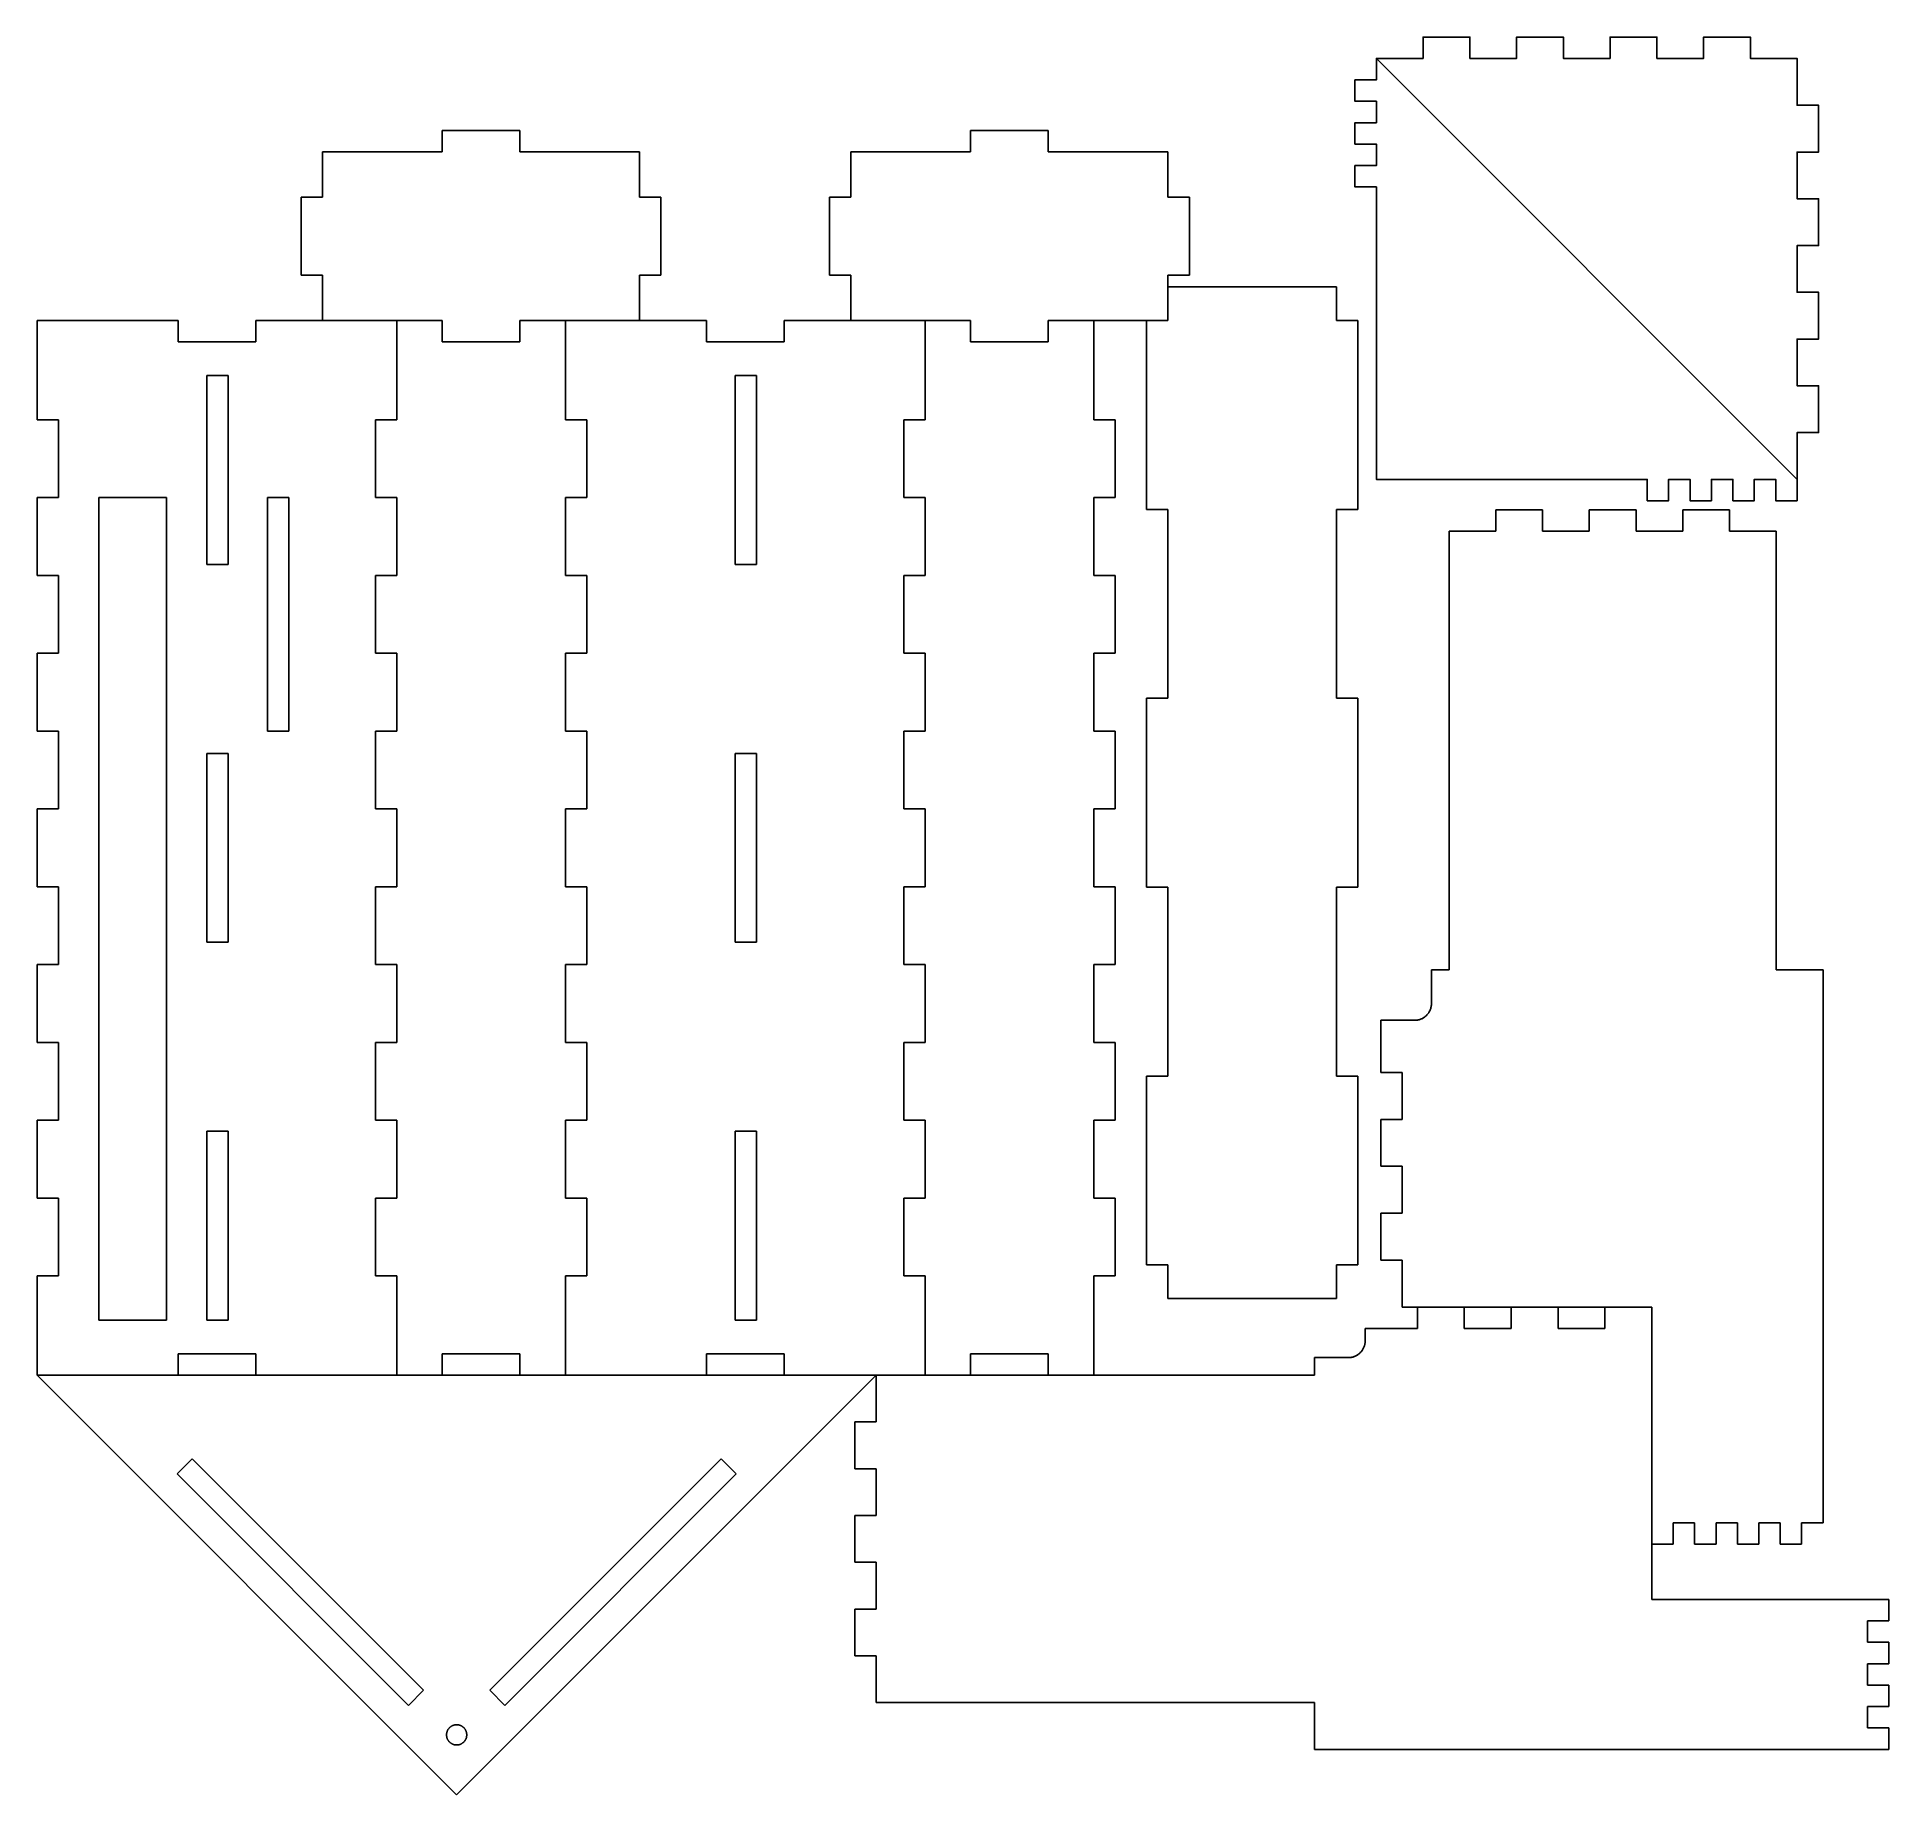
# Model space of a CAD drawing. Header units: millimetres. Extents: x 594 to 869, y 172 to 433.
import ezdxf

# ---------------------------------------------------------------- set-up
doc = ezdxf.new("R2010")
doc.units = ezdxf.units.MM
doc.layers.add('Default', color=18, linetype='Continuous', true_color=0x000000)
doc.layers.add('Make2D$Visible$Curves$Layer 04', color=96, linetype='Continuous', true_color=0x007f00)

msp = doc.modelspace()

# ---------------------------------------------------------------- linework, layer by layer
at = {"layer": 'Default'}
msp.add_lwpolyline([(633.37, 397.69), (633.37, 409.23)], dxfattribs=at)
at = {"layer": 'Make2D$Visible$Curves$Layer 04'}
for points in [[(792.81, 429.81), (792.81, 426.63), (789.63, 426.63), (789.63, 423.46), (792.81, 423.46), (792.81, 420.28), (789.63, 420.28), (789.63, 417.11), (792.81, 417.11), (792.81, 413.93), (789.63, 413.93), (789.63, 410.76), (792.81, 410.76), (792.81, 367.41), (832.97, 367.41), (832.97, 364.24), (836.15, 364.24), (836.15, 367.41), (839.32, 367.41), (839.32, 364.24), (842.5, 364.24), (842.5, 367.41), (845.67, 367.41), (845.67, 364.24), (848.85, 364.24), (848.85, 367.41), (852.02, 367.41), (852.02, 364.24), (855.2, 364.24), (855.2, 367.41), (855.2, 374.34), (858.37, 374.34), (858.37, 381.28), (855.2, 381.28), (855.2, 388.21), (858.37, 388.21), (858.37, 395.14), (855.2, 395.14), (855.2, 402.08), (858.37, 402.08), (858.37, 409.01), (855.2, 409.01), (855.2, 415.94), (858.37, 415.94), (858.37, 422.87), (855.2, 422.87), (855.2, 429.81), (848.27, 429.81), (848.27, 432.98), (841.33, 432.98), (841.33, 429.81), (834.4, 429.81), (834.4, 432.98), (827.47, 432.98), (827.47, 429.81), (820.54, 429.81), (820.54, 432.98), (813.6, 432.98), (813.6, 429.81), (806.67, 429.81), (806.67, 432.98), (799.74, 432.98), (799.74, 429.81), (792.81, 429.81), (855.2, 367.41)], [(654.27, 419.14), (654.27, 415.96)], [(665.81, 419.14), (654.27, 419.14)], [(665.81, 415.96), (665.81, 419.14)], [(732.62, 419.14), (744.16, 419.14)], [(732.62, 415.96), (732.62, 419.14)], [(744.16, 419.14), (744.16, 415.96)], [(636.54, 415.96), (636.54, 409.23)], [(654.27, 415.96), (636.54, 415.96)], [(683.54, 415.96), (665.81, 415.96)], [(683.54, 409.23), (683.54, 415.96)], [(714.89, 415.96), (732.62, 415.96)], [(714.89, 409.23), (714.89, 415.96)], [(744.16, 415.96), (761.89, 415.96)], [(761.89, 415.96), (761.89, 409.23)], [(636.54, 409.23), (633.37, 409.23)], [(686.72, 409.23), (683.54, 409.23)], [(686.72, 397.69), (686.72, 409.23)], [(711.72, 409.23), (714.89, 409.23)], [(711.72, 397.69), (711.72, 409.23)], [(761.89, 409.23), (765.07, 409.23)], [(765.07, 409.23), (765.07, 397.69)], [(633.37, 397.69), (636.54, 397.69)], [(636.54, 397.69), (636.54, 390.96)], [(683.54, 397.69), (686.72, 397.69)], [(683.54, 390.96), (683.54, 397.69)], [(714.89, 397.69), (711.72, 397.69)], [(714.89, 390.96), (714.89, 397.69)], [(761.89, 397.69), (761.89, 390.96)], [(765.07, 397.69), (761.89, 397.69)], [(761.89, 395.96), (786.89, 395.96)], [(786.89, 395.96), (786.89, 390.96)], [(594.19, 376.25), (594.19, 390.96)], [(615.1, 390.96), (594.19, 390.96)], [(615.1, 390.96), (615.1, 387.79)], [(626.64, 387.79), (626.64, 390.96)], [(654.27, 390.96), (626.64, 390.96)], [(647.54, 387.79), (647.54, 390.96)], [(647.54, 390.96), (647.54, 376.25)], [(654.27, 390.96), (654.27, 387.79)], [(665.81, 387.79), (665.81, 390.96)], [(693.45, 390.96), (665.81, 390.96)], [(672.54, 390.96), (672.54, 376.25)], [(693.45, 387.79), (693.45, 390.96)], [(732.62, 390.96), (704.99, 390.96)], [(704.99, 390.96), (704.99, 387.79)], [(725.89, 376.25), (725.89, 390.96)], [(732.62, 387.79), (732.62, 390.96)], [(761.89, 390.96), (744.16, 390.96)], [(744.16, 390.96), (744.16, 387.79)], [(750.89, 390.96), (750.89, 376.25)], [(758.72, 390.96), (761.89, 390.96)], [(758.72, 362.96), (758.72, 390.96)], [(786.89, 390.96), (790.07, 390.96)], [(790.07, 390.96), (790.07, 362.96)], [(615.1, 387.79), (626.64, 387.79)], [(647.54, 376.25), (647.54, 387.79)], [(654.27, 387.79), (665.81, 387.79)], [(704.99, 387.79), (693.45, 387.79)], [(744.16, 387.79), (732.62, 387.79)], [(619.37, 354.79), (619.37, 382.79)], [(619.37, 382.79), (622.54, 382.79)], [(622.54, 382.79), (622.54, 354.79)], [(697.72, 382.79), (697.72, 354.79)], [(700.89, 382.79), (697.72, 382.79)], [(700.89, 354.79), (700.89, 382.79)], [(597.37, 376.25), (594.19, 376.25)], [(597.37, 364.71), (597.37, 376.25)], [(644.37, 376.25), (647.54, 376.25)], [(644.37, 364.71), (644.37, 376.25)], [(672.54, 376.25), (675.72, 376.25)], [(675.72, 376.25), (675.72, 364.71)], [(722.72, 376.25), (725.89, 376.25)], [(722.72, 364.71), (722.72, 376.25)], [(750.89, 376.25), (754.07, 376.25)], [(754.07, 376.25), (754.07, 364.71)], [(594.19, 364.71), (597.37, 364.71)], [(594.19, 353.17), (594.19, 364.71)], [(603.37, 242.79), (603.37, 364.71)], [(603.37, 364.71), (613.37, 364.71)], [(613.37, 364.71), (613.37, 242.79)], [(628.37, 364.71), (628.37, 330.1)], [(631.54, 364.71), (628.37, 364.71)], [(631.54, 330.1), (631.54, 364.71)], [(647.54, 364.71), (644.37, 364.71)], [(647.54, 353.17), (647.54, 364.71)], [(672.54, 364.71), (672.54, 353.17)], [(675.72, 364.71), (672.54, 364.71)], [(725.89, 364.71), (722.72, 364.71)], [(725.89, 353.17), (725.89, 364.71)], [(750.89, 364.71), (750.89, 353.17)], [(754.07, 364.71), (750.89, 364.71)], [(761.89, 362.96), (758.72, 362.96)], [(761.89, 334.96), (761.89, 362.96)], [(786.89, 362.96), (786.89, 334.96)], [(790.07, 362.96), (786.89, 362.96)], [(810.52, 362.9), (810.52, 359.72)], [(817.45, 362.9), (810.52, 362.9)], [(817.45, 359.72), (817.45, 362.9)], [(824.38, 362.9), (824.38, 359.72)], [(831.31, 362.9), (824.38, 362.9)], [(831.31, 359.72), (831.31, 362.9)], [(838.25, 362.9), (838.25, 359.72)], [(845.18, 362.9), (838.25, 362.9)], [(845.18, 359.72), (845.18, 362.9)], [(803.58, 359.72), (803.58, 294.72)], [(810.52, 359.72), (803.58, 359.72)], [(824.38, 359.72), (817.45, 359.72)], [(838.25, 359.72), (831.31, 359.72)], [(852.11, 359.72), (845.18, 359.72)], [(852.11, 294.72), (852.11, 359.72)], [(622.54, 354.79), (619.37, 354.79)], [(697.72, 354.79), (700.89, 354.79)], [(597.37, 353.17), (594.19, 353.17)], [(597.37, 341.64), (597.37, 353.17)], [(644.37, 353.17), (647.54, 353.17)], [(644.37, 341.64), (644.37, 353.17)], [(672.54, 353.17), (675.72, 353.17)], [(675.72, 353.17), (675.72, 341.64)], [(722.72, 353.17), (725.89, 353.17)], [(722.72, 341.64), (722.72, 353.17)], [(750.89, 353.17), (754.07, 353.17)], [(754.07, 353.17), (754.07, 341.64)], [(594.19, 341.64), (597.37, 341.64)], [(594.19, 330.1), (594.19, 341.64)], [(647.54, 341.64), (644.37, 341.64)], [(647.54, 330.1), (647.54, 341.64)], [(672.54, 341.64), (672.54, 330.1)], [(675.72, 341.64), (672.54, 341.64)], [(725.89, 341.64), (722.72, 341.64)], [(725.89, 330.1), (725.89, 341.64)], [(750.89, 341.64), (750.89, 330.1)], [(754.07, 341.64), (750.89, 341.64)], [(758.72, 334.96), (761.89, 334.96)], [(758.72, 306.96), (758.72, 334.96)], [(786.89, 334.96), (790.07, 334.96)], [(790.07, 334.96), (790.07, 306.96)], [(597.37, 330.1), (594.19, 330.1)], [(597.37, 318.56), (597.37, 330.1)], [(628.37, 330.1), (631.54, 330.1)], [(644.37, 330.1), (647.54, 330.1)], [(644.37, 318.56), (644.37, 330.1)], [(672.54, 330.1), (675.72, 330.1)], [(675.72, 330.1), (675.72, 318.56)], [(722.72, 330.1), (725.89, 330.1)], [(722.72, 318.56), (722.72, 330.1)], [(750.89, 330.1), (754.07, 330.1)], [(754.07, 330.1), (754.07, 318.56)], [(619.37, 298.79), (619.37, 326.79)], [(619.37, 326.79), (622.54, 326.79)], [(622.54, 326.79), (622.54, 298.79)], [(697.72, 326.79), (697.72, 298.79)], [(700.89, 326.79), (697.72, 326.79)], [(700.89, 298.79), (700.89, 326.79)], [(594.19, 318.56), (597.37, 318.56)], [(594.19, 307.02), (594.19, 318.56)], [(647.54, 318.56), (644.37, 318.56)], [(647.54, 307.02), (647.54, 318.56)], [(672.54, 318.56), (672.54, 307.02)], [(675.72, 318.56), (672.54, 318.56)], [(725.89, 318.56), (722.72, 318.56)], [(725.89, 307.02), (725.89, 318.56)], [(750.89, 318.56), (750.89, 307.02)], [(754.07, 318.56), (750.89, 318.56)], [(597.37, 307.02), (594.19, 307.02)], [(597.37, 295.48), (597.37, 307.02)], [(644.37, 307.02), (647.54, 307.02)], [(644.37, 295.48), (644.37, 307.02)], [(672.54, 307.02), (675.72, 307.02)], [(675.72, 307.02), (675.72, 295.48)], [(722.72, 307.02), (725.89, 307.02)], [(722.72, 295.48), (722.72, 307.02)], [(750.89, 307.02), (754.07, 307.02)], [(754.07, 307.02), (754.07, 295.48)], [(761.89, 306.96), (758.72, 306.96)], [(761.89, 278.96), (761.89, 306.96)], [(786.89, 306.96), (786.89, 278.96)], [(790.07, 306.96), (786.89, 306.96)], [(622.54, 298.79), (619.37, 298.79)], [(697.72, 298.79), (700.89, 298.79)], [(594.19, 295.48), (597.37, 295.48)], [(594.19, 283.94), (594.19, 295.48)], [(647.54, 295.48), (644.37, 295.48)], [(647.54, 283.94), (647.54, 295.48)], [(672.54, 295.48), (672.54, 283.94)], [(675.72, 295.48), (672.54, 295.48)], [(725.89, 295.48), (722.72, 295.48)], [(725.89, 283.94), (725.89, 295.48)], [(750.89, 295.48), (750.89, 283.94)], [(754.07, 295.48), (750.89, 295.48)], [(800.98, 294.72), (800.98, 289.72)], [(803.58, 294.72), (800.98, 294.72)], [(859.04, 294.72), (852.11, 294.72)], [(859.04, 212.72), (859.04, 294.72)], [(800.98, 289.72), (800.97, 289.64), (800.97, 289.55), (800.96, 289.47), (800.95, 289.38), (800.94, 289.3), (800.92, 289.21), (800.9, 289.13), (800.88, 289.05), (800.86, 288.97), (800.83, 288.88), (800.8, 288.8), (800.77, 288.73), (800.73, 288.65), (800.7, 288.57), (800.65, 288.5), (800.61, 288.42), (800.57, 288.35), (800.52, 288.28), (800.47, 288.21), (800.41, 288.14), (800.36, 288.08), (800.3, 288.02), (800.24, 287.95), (800.18, 287.89), (800.12, 287.84), (800.05, 287.78), (799.99, 287.73), (799.92, 287.68), (799.85, 287.63), (799.77, 287.59), (799.7, 287.54), (799.63, 287.5), (799.55, 287.46), (799.47, 287.43), (799.39, 287.4), (799.31, 287.37), (799.23, 287.34), (799.15, 287.31), (799.07, 287.29), (798.98, 287.27), (798.9, 287.26), (798.82, 287.25), (798.73, 287.23), (798.65, 287.23), (798.56, 287.22), (798.48, 287.22)], [(793.48, 287.22), (793.48, 279.48)], [(798.48, 287.22), (793.48, 287.22)], [(597.37, 283.94), (594.19, 283.94)], [(597.37, 272.4), (597.37, 283.94)], [(644.37, 283.94), (647.54, 283.94)], [(644.37, 272.4), (644.37, 283.94)], [(672.54, 283.94), (675.72, 283.94)], [(675.72, 283.94), (675.72, 272.4)], [(722.72, 283.94), (725.89, 283.94)], [(722.72, 272.4), (722.72, 283.94)], [(750.89, 283.94), (754.07, 283.94)], [(754.07, 283.94), (754.07, 272.4)], [(758.72, 278.96), (761.89, 278.96)], [(758.72, 250.96), (758.72, 278.96)], [(786.89, 278.96), (790.07, 278.96)], [(790.07, 278.96), (790.07, 250.96)], [(793.48, 279.48), (796.65, 279.48)], [(796.65, 279.48), (796.65, 272.53)], [(594.19, 272.4), (597.37, 272.4)], [(594.19, 260.87), (594.19, 272.4)], [(647.54, 272.4), (644.37, 272.4)], [(647.54, 260.87), (647.54, 272.4)], [(672.54, 272.4), (672.54, 260.87)], [(675.72, 272.4), (672.54, 272.4)], [(725.89, 272.4), (722.72, 272.4)], [(725.89, 260.87), (725.89, 272.4)], [(750.89, 272.4), (750.89, 260.87)], [(754.07, 272.4), (750.89, 272.4)], [(793.48, 272.53), (793.48, 265.58)], [(796.65, 272.53), (793.48, 272.53)], [(619.37, 242.79), (619.37, 270.79)], [(619.37, 270.79), (622.54, 270.79)], [(622.54, 270.79), (622.54, 242.79)], [(697.72, 270.79), (697.72, 242.79)], [(700.89, 270.79), (697.72, 270.79)], [(700.89, 242.79), (700.89, 270.79)], [(793.48, 265.58), (796.65, 265.58)], [(796.65, 265.58), (796.65, 258.62)], [(597.37, 260.87), (594.19, 260.87)], [(597.37, 249.33), (597.37, 260.87)], [(644.37, 260.87), (647.54, 260.87)], [(644.37, 249.33), (644.37, 260.87)], [(672.54, 260.87), (675.72, 260.87)], [(675.72, 260.87), (675.72, 249.33)], [(722.72, 260.87), (725.89, 260.87)], [(722.72, 249.33), (722.72, 260.87)], [(750.89, 260.87), (754.07, 260.87)], [(754.07, 260.87), (754.07, 249.33)], [(793.48, 258.62), (793.48, 251.67)], [(796.65, 258.62), (793.48, 258.62)], [(761.89, 250.96), (758.72, 250.96)], [(761.89, 245.96), (761.89, 250.96)], [(786.89, 250.96), (786.89, 245.96)], [(790.07, 250.96), (786.89, 250.96)], [(793.48, 251.67), (796.65, 251.67)], [(796.65, 251.67), (796.65, 244.72)], [(594.19, 249.33), (597.37, 249.33)], [(594.19, 234.61), (594.19, 249.33)], [(647.54, 249.33), (644.37, 249.33)], [(647.54, 234.61), (647.54, 249.33)], [(675.72, 249.33), (672.54, 249.33)], [(672.54, 249.33), (672.54, 237.79)], [(672.54, 234.61), (672.54, 249.33)], [(725.89, 249.33), (722.72, 249.33)], [(725.89, 234.61), (725.89, 249.33)], [(750.89, 249.33), (750.89, 234.61)], [(754.07, 249.33), (750.89, 249.33)], [(786.89, 245.96), (761.89, 245.96)], [(796.65, 244.72), (833.64, 244.72)], [(798.89, 244.72), (798.89, 241.55)], [(805.84, 241.55), (805.84, 244.72)], [(812.79, 244.72), (812.79, 241.55)], [(819.74, 241.55), (819.74, 244.72)], [(826.69, 244.72), (826.69, 241.55)], [(833.64, 201.38), (833.64, 244.72)], [(613.37, 242.79), (603.37, 242.79)], [(622.54, 242.79), (619.37, 242.79)], [(697.72, 242.79), (700.89, 242.79)], [(791.14, 239.72), (791.14, 239.64), (791.14, 239.55), (791.13, 239.47), (791.12, 239.38), (791.11, 239.3), (791.09, 239.21), (791.07, 239.13), (791.05, 239.05), (791.03, 238.97), (791, 238.88), (790.97, 238.8), (790.94, 238.73), (790.9, 238.65), (790.86, 238.57), (790.82, 238.5), (790.78, 238.42), (790.73, 238.35), (790.69, 238.28), (790.64, 238.21), (790.58, 238.14), (790.53, 238.08), (790.47, 238.02), (790.41, 237.95), (790.35, 237.89), (790.29, 237.84), (790.22, 237.78), (790.15, 237.73), (790.09, 237.68), (790.01, 237.63), (789.94, 237.59), (789.87, 237.54), (789.79, 237.5), (789.72, 237.46), (789.64, 237.43), (789.56, 237.4), (789.48, 237.37), (789.4, 237.34), (789.32, 237.31), (789.24, 237.29), (789.15, 237.27), (789.07, 237.26), (788.98, 237.25), (788.9, 237.23), (788.81, 237.23), (788.73, 237.22), (788.64, 237.22)], [(791.14, 241.55), (791.14, 239.72)], [(798.89, 241.55), (791.14, 241.55)], [(812.79, 241.55), (805.84, 241.55)], [(826.69, 241.55), (819.74, 241.55)], [(615.1, 237.79), (615.1, 234.61)], [(626.64, 237.79), (615.1, 237.79)], [(626.64, 234.61), (626.64, 237.79)], [(654.27, 237.79), (665.81, 237.79)], [(654.27, 234.61), (654.27, 237.79)], [(665.81, 237.79), (665.81, 234.61)], [(672.54, 237.79), (672.54, 234.61)], [(693.45, 237.79), (704.99, 237.79)], [(693.45, 234.61), (693.45, 237.79)], [(704.99, 237.79), (704.99, 234.61)], [(732.62, 237.79), (732.62, 234.61)], [(744.16, 237.79), (732.62, 237.79)], [(744.16, 234.61), (744.16, 237.79)], [(783.64, 237.22), (783.64, 234.61)], [(788.64, 237.22), (783.64, 237.22)], [(783.64, 234.61), (594.19, 234.61)], [(594.19, 234.61), (656.42, 172.39)], [(656.42, 172.39), (718.64, 234.61)], [(718.64, 234.61), (718.64, 227.68)], [(715.47, 227.68), (715.47, 220.75)], [(718.64, 227.68), (715.47, 227.68)], [(614.96, 219.97), (617.2, 222.21)], [(649.27, 185.65), (614.96, 219.97)], [(617.2, 222.21), (651.52, 187.9)], [(695.64, 222.21), (661.32, 187.9)], [(663.57, 185.65), (697.88, 219.97)], [(697.88, 219.97), (695.64, 222.21)], [(715.47, 220.75), (718.64, 220.75)], [(718.64, 220.75), (718.64, 213.82)], [(715.47, 213.82), (715.47, 206.88)], [(718.64, 213.82), (715.47, 213.82)], [(836.82, 212.72), (839.99, 212.72)], [(836.82, 209.55), (836.82, 212.72)], [(839.99, 212.72), (839.99, 209.55)], [(843.17, 212.72), (846.34, 212.72)], [(843.17, 209.55), (843.17, 212.72)], [(846.34, 212.72), (846.34, 209.55)], [(849.52, 212.72), (852.69, 212.72)], [(849.52, 209.55), (849.52, 212.72)], [(852.69, 212.72), (852.69, 209.55)], [(855.87, 212.72), (859.04, 212.72)], [(855.87, 209.55), (855.87, 212.72)], [(833.64, 209.55), (836.82, 209.55)], [(839.99, 209.55), (843.17, 209.55)], [(846.34, 209.55), (849.52, 209.55)], [(852.69, 209.55), (855.87, 209.55)], [(715.47, 206.88), (718.64, 206.88)], [(718.64, 206.88), (718.64, 199.95)], [(868.82, 201.38), (833.64, 201.38)], [(868.82, 198.2), (868.82, 201.38)], [(715.47, 199.95), (715.47, 193.02)], [(718.64, 199.95), (715.47, 199.95)], [(865.64, 198.2), (868.82, 198.2)], [(865.64, 195.03), (865.64, 198.2)], [(868.82, 195.03), (865.64, 195.03)], [(868.82, 191.85), (868.82, 195.03)], [(715.47, 193.02), (718.64, 193.02)], [(718.64, 193.02), (718.64, 186.09)], [(865.64, 191.85), (868.82, 191.85)], [(865.64, 188.68), (865.64, 191.85)], [(651.52, 187.9), (649.27, 185.65)], [(661.32, 187.9), (663.57, 185.65)], [(868.82, 188.68), (865.64, 188.68)], [(868.82, 185.5), (868.82, 188.68)], [(718.64, 186.09), (783.64, 186.09)], [(783.64, 186.09), (783.64, 179.15)], [(865.64, 185.5), (868.82, 185.5)], [(865.64, 182.33), (865.64, 185.5)], [(868.82, 182.33), (865.64, 182.33)], [(868.82, 179.15), (868.82, 182.33)], [(783.64, 179.15), (868.82, 179.15)]]:
    msp.add_lwpolyline(points, dxfattribs=at)
msp.add_lwpolyline([(655.36, 182.36), (655.32, 182.32), (655.29, 182.28), (655.25, 182.24), (655.22, 182.2), (655.19, 182.16), (655.16, 182.12), (655.13, 182.07), (655.11, 182.03), (655.08, 181.98), (655.06, 181.93), (655.04, 181.89), (655.02, 181.84), (655, 181.79), (654.99, 181.74), (654.97, 181.69), (654.96, 181.64), (654.95, 181.59), (654.94, 181.54), (654.93, 181.49), (654.92, 181.43), (654.92, 181.38), (654.92, 181.33), (654.92, 181.28), (654.92, 181.23), (654.92, 181.17), (654.93, 181.12), (654.94, 181.07), (654.94, 181.02), (654.95, 180.97), (654.97, 180.92), (654.98, 180.87), (655, 180.82), (655.01, 180.77), (655.03, 180.72), (655.05, 180.67), (655.08, 180.63), (655.1, 180.58), (655.13, 180.54), (655.15, 180.49), (655.18, 180.45), (655.21, 180.41), (655.25, 180.36), (655.28, 180.32), (655.31, 180.28), (655.35, 180.25), (655.39, 180.21), (655.42, 180.18), (655.46, 180.14), (655.5, 180.11), (655.55, 180.08), (655.59, 180.05), (655.63, 180.02), (655.68, 179.99), (655.72, 179.97), (655.77, 179.95), (655.82, 179.92), (655.87, 179.9), (655.91, 179.89), (655.96, 179.87), (656.01, 179.85), (656.06, 179.84), (656.11, 179.83), (656.17, 179.82), (656.22, 179.81), (656.27, 179.81), (656.32, 179.8), (656.37, 179.8), (656.42, 179.8), (656.48, 179.8), (656.53, 179.8), (656.58, 179.81), (656.63, 179.81), (656.68, 179.82), (656.73, 179.83), (656.79, 179.84), (656.84, 179.86), (656.89, 179.87), (656.93, 179.89), (656.98, 179.91), (657.03, 179.93), (657.08, 179.95), (657.12, 179.98), (657.17, 180), (657.21, 180.03), (657.26, 180.06), (657.3, 180.09), (657.34, 180.12), (657.38, 180.15), (657.42, 180.18), (657.46, 180.22), (657.5, 180.26), (657.53, 180.29), (657.57, 180.33), (657.6, 180.37), (657.63, 180.42), (657.66, 180.46), (657.69, 180.5), (657.72, 180.55), (657.74, 180.59), (657.77, 180.64), (657.79, 180.69), (657.81, 180.73), (657.83, 180.78), (657.84, 180.83), (657.86, 180.88), (657.87, 180.93), (657.88, 180.98), (657.89, 181.03), (657.9, 181.08), (657.91, 181.14), (657.91, 181.19), (657.92, 181.24), (657.92, 181.29), (657.92, 181.34), (657.92, 181.4), (657.91, 181.45), (657.9, 181.5), (657.9, 181.55), (657.89, 181.6), (657.88, 181.65), (657.86, 181.7), (657.85, 181.75), (657.83, 181.8), (657.81, 181.85), (657.79, 181.9), (657.77, 181.95), (657.75, 181.99), (657.72, 182.04), (657.7, 182.08), (657.67, 182.13), (657.64, 182.17), (657.61, 182.21), (657.58, 182.25), (657.54, 182.29), (657.51, 182.33), (657.47, 182.37), (657.43, 182.4), (657.39, 182.44), (657.35, 182.47), (657.31, 182.5), (657.27, 182.53), (657.23, 182.56), (657.18, 182.59), (657.14, 182.62), (657.09, 182.64), (657.04, 182.66), (657, 182.68), (656.95, 182.7), (656.9, 182.72), (656.85, 182.74), (656.8, 182.75), (656.75, 182.76), (656.7, 182.77), (656.65, 182.78), (656.59, 182.79), (656.54, 182.79), (656.49, 182.8), (656.44, 182.8), (656.39, 182.8), (656.33, 182.8), (656.28, 182.79), (656.23, 182.79), (656.18, 182.78), (656.13, 182.77), (656.08, 182.76), (656.03, 182.75), (655.98, 182.73), (655.93, 182.72), (655.88, 182.7), (655.83, 182.68), (655.78, 182.66), (655.74, 182.63), (655.69, 182.61), (655.64, 182.58), (655.6, 182.56), (655.56, 182.53), (655.51, 182.5), (655.47, 182.46), (655.43, 182.43), (655.4, 182.4)], close=True, dxfattribs=at)

doc.saveas('drawing.dxf')
